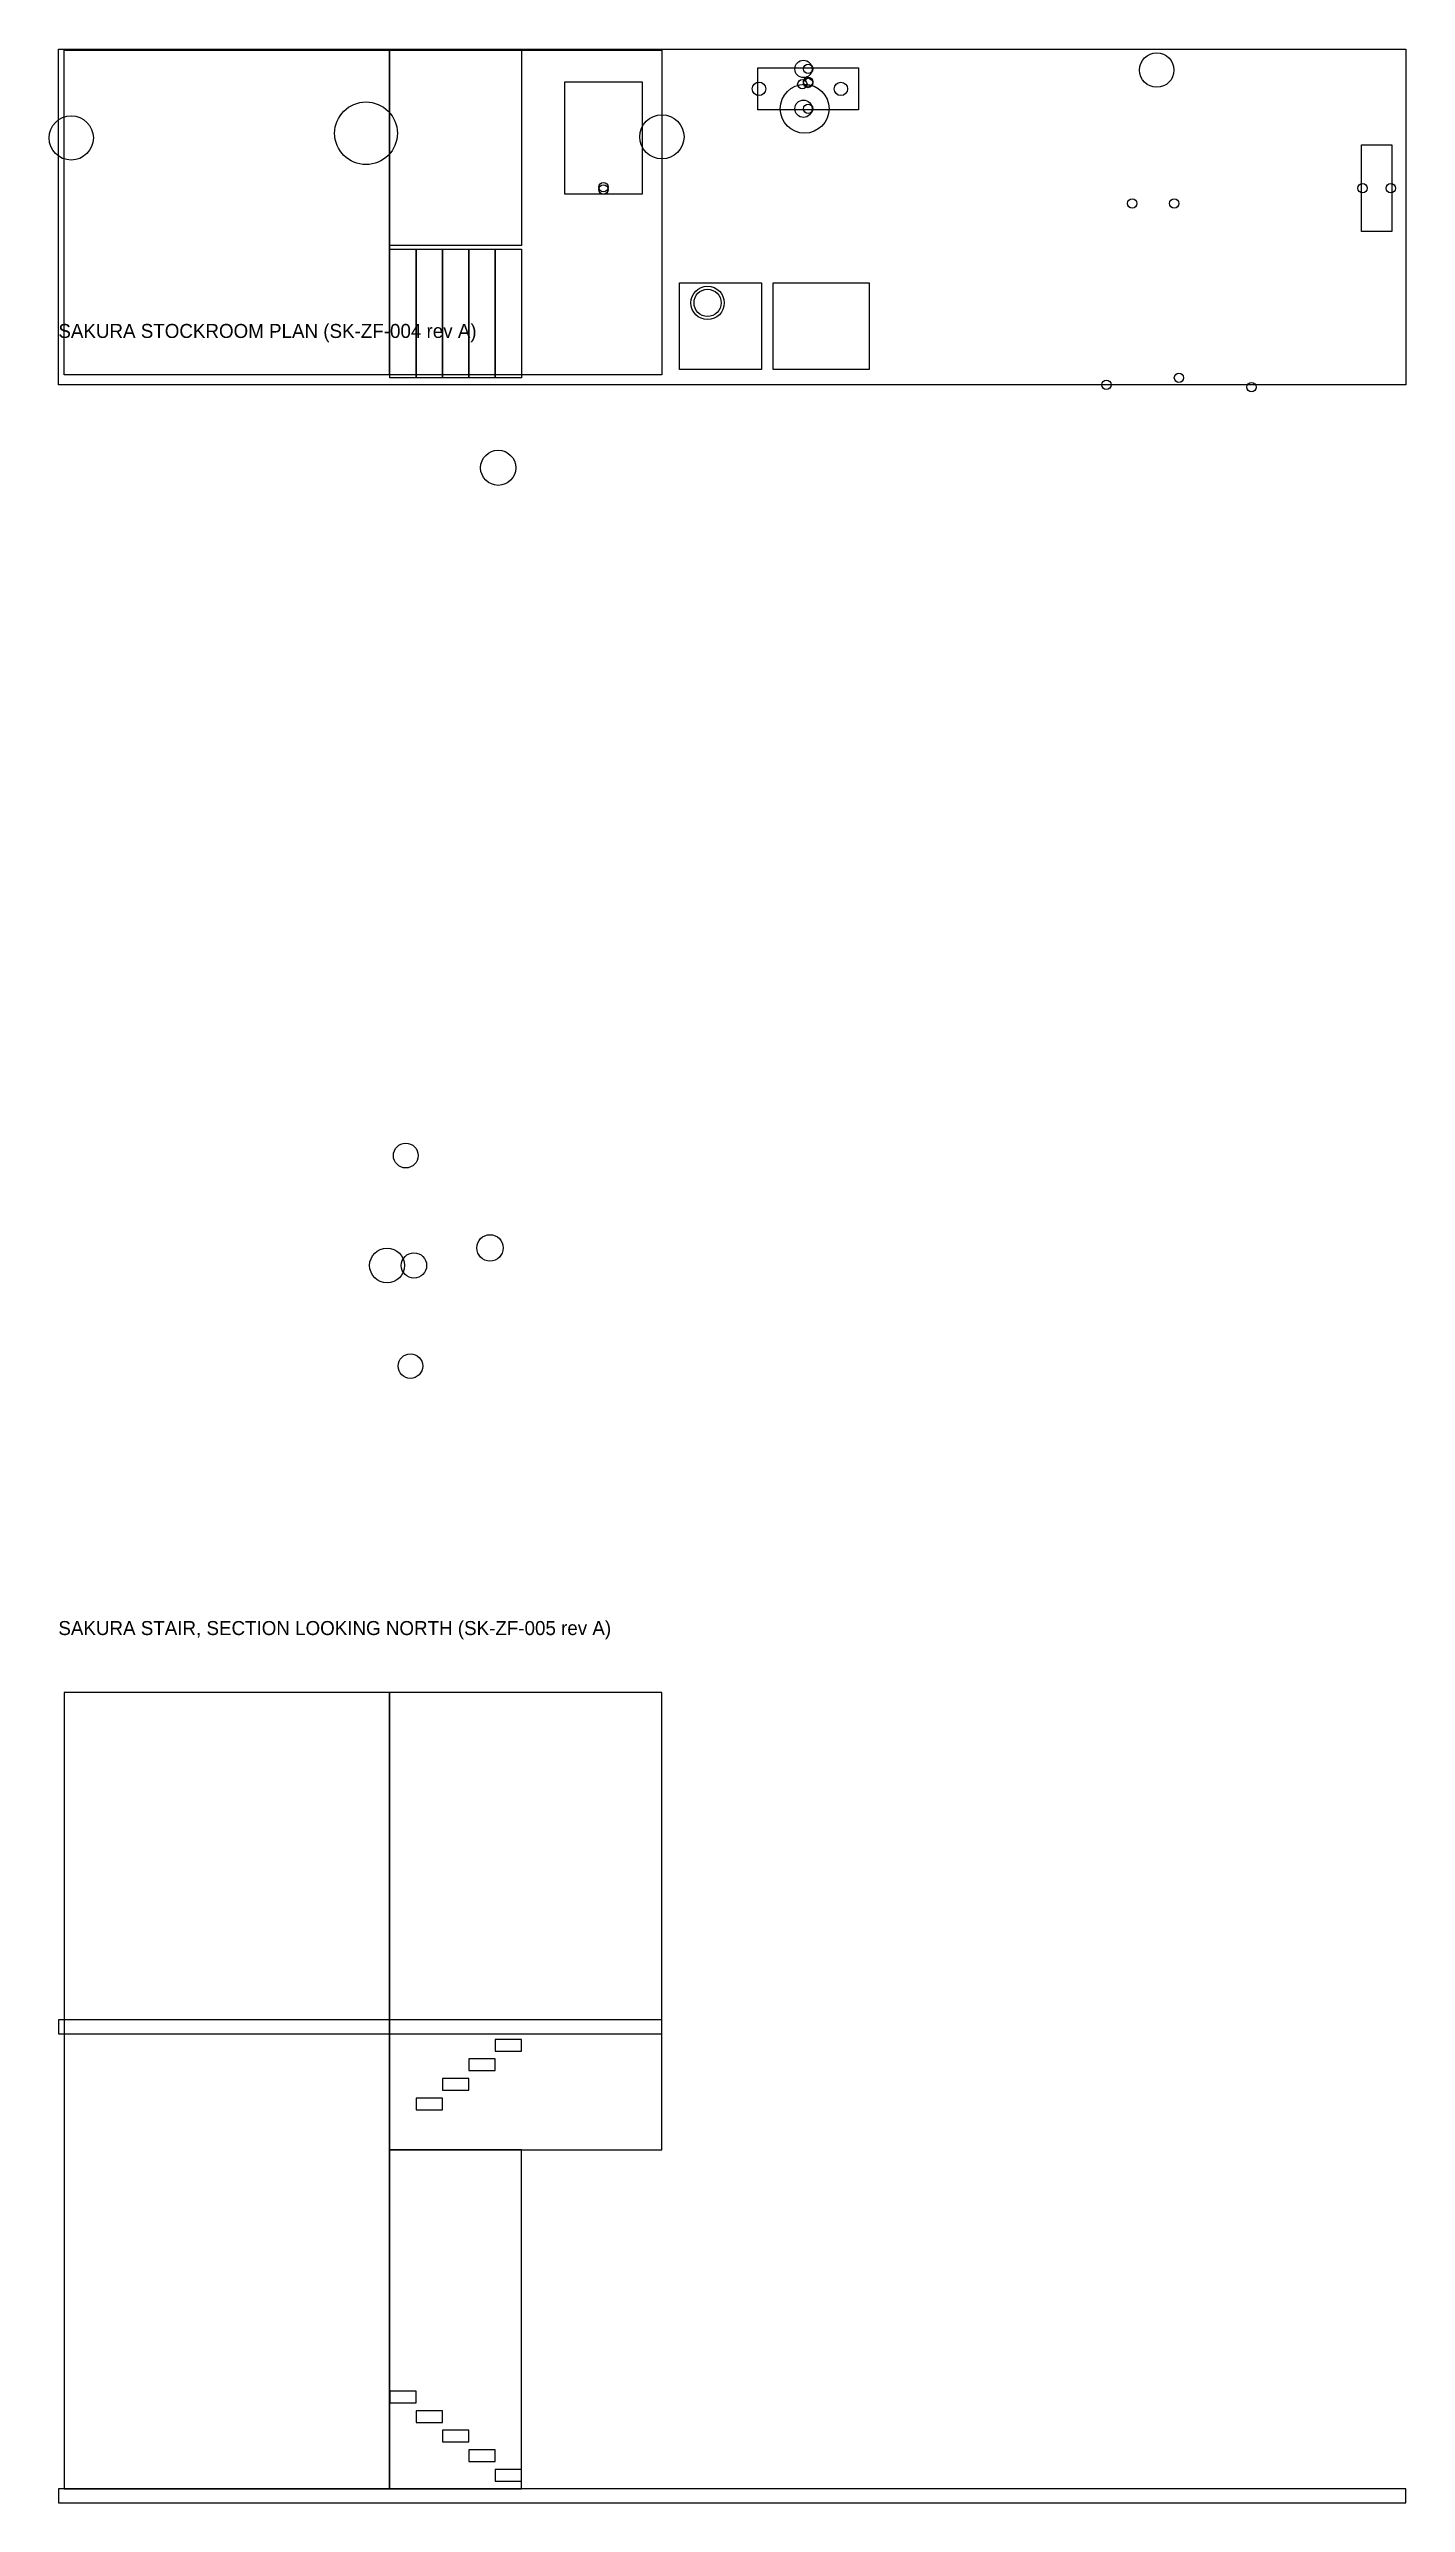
# Model space of a CAD drawing. Header units: millimetres. Extents: x -5839 to 5760, y -14120 to 6860.
import ezdxf

# ---------------------------------------------------------------- set-up
doc = ezdxf.new("R2010")
doc.units = ezdxf.units.MM
for name, color, linetype in [('DARK', 250, 'Continuous'), ('FINDINGS', 1, 'Continuous'), ('FIXTURES', 8, 'Continuous'), ('STAIR', 3, 'Continuous'), ('TEXT', 7, 'Continuous'), ('WALLS', 7, 'Continuous')]:
    doc.layers.add(name, color=color, linetype=linetype)

msp = doc.modelspace()

# ---------------------------------------------------------------- linework, layer by layer
at = {"layer": 'DARK'}
for points in [[(-5710, 6850), (-2930, 6850), (-2930, 4075), (-5710, 4075)], [(-2930, 6850), (-1800, 6850), (-1800, 5180), (-2930, 5180)], [(-2930, 6850), (-600, 6850), (-600, 4075), (-2930, 4075)], [(-5710, -14000), (-2930, -14000), (-2930, -7190), (-5710, -7190)], [(-2930, -11100), (-600, -11100), (-600, -7190), (-2930, -7190)], [(-2930, -14000), (-1800, -14000), (-1800, -11100), (-2930, -11100)]]:
    msp.add_lwpolyline(points, close=True, dxfattribs=at)
at = {"layer": 'FINDINGS'}
for centre, radius in [((610, 6690), 74.1), ((650, 6690), 40), ((3630, 6680), 147), ((230, 6520), 57.4), ((620, 6350), 209), ((600, 6560), 40), ((650, 6580), 40), ((650, 6570), 40), ((930, 6520), 57.3), ((-3130, 6140), 268), ((-600, 6110), 189), ((610, 6350), 73.9), ((650, 6350), 40), ((-5650, 6100), 189), ((-1100, 5680), 40), ((-1100, 5680), 40), ((-1100, 5660), 40), ((-1100, 5660), 40), ((5390, 5670), 40), ((5630, 5670), 40), ((3420, 5540), 40), ((3780, 5540), 40), ((-210, 4690), 143), ((-210, 4690), 116), ((3200, 3990), 40), ((3820, 4050), 40), ((4440, 3970), 40), ((-2000, 3280), 150), ((-2790, -2600), 106), ((-2070, -3390), 113), ((-2950, -3540), 149), ((-2720, -3540), 108), ((-2750, -4400), 105)]:
    msp.add_circle(centre, radius, dxfattribs=at)
at = {"layer": 'FIXTURES'}
for points in [[(-1430, 6580), (-770, 6580), (-770, 5620), (-1430, 5620)], [(220, 6700), (1080, 6700), (1080, 6340), (220, 6340)], [(5380, 6040), (5640, 6040), (5640, 5300), (5380, 5300)], [(-450, 4860), (250, 4860), (250, 4120), (-450, 4120)], [(350, 4860), (1170, 4860), (1170, 4120), (350, 4120)]]:
    msp.add_lwpolyline(points, close=True, dxfattribs=at)
at = {"layer": 'STAIR'}
for points in [[(-2925, 5150), (-2700, 5150), (-2700, 4050), (-2925, 4050)], [(-2700, 5150), (-2475, 5150), (-2475, 4050), (-2700, 4050)], [(-2475, 5150), (-2250, 5150), (-2250, 4050), (-2475, 4050)], [(-2250, 5150), (-2025, 5150), (-2025, 4050), (-2250, 4050)], [(-2025, 5150), (-1800, 5150), (-1800, 4050), (-2025, 4050)], [(-2025, -10257), (-1800, -10257), (-1800, -10157), (-2025, -10157)], [(-2250, -10424), (-2025, -10424), (-2025, -10324), (-2250, -10324)], [(-2700, -10758), (-2475, -10758), (-2475, -10658), (-2700, -10658)], [(-2475, -10591), (-2250, -10591), (-2250, -10491), (-2475, -10491)], [(-2925, -13265), (-2700, -13265), (-2700, -13165), (-2925, -13165)], [(-2700, -13432), (-2475, -13432), (-2475, -13332), (-2700, -13332)], [(-2475, -13599), (-2250, -13599), (-2250, -13499), (-2475, -13499)], [(-2250, -13766), (-2025, -13766), (-2025, -13666), (-2250, -13666)], [(-2025, -13933), (-1800, -13933), (-1800, -13833), (-2025, -13833)]]:
    msp.add_lwpolyline(points, close=True, dxfattribs=at)
at = {"layer": 'WALLS'}
for points in [[(-5760, 6860), (5760, 6860), (5760, 3990), (-5760, 3990)], [(-5760, -10110), (-600, -10110), (-600, -9990), (-5760, -9990)], [(-5760, -14120), (5760, -14120), (5760, -14000), (-5760, -14000)]]:
    msp.add_lwpolyline(points, close=True, dxfattribs=at)

# ---------------------------------------------------------------- texts
at = {"layer": 'TEXT'}
for s, p in [('SAKURA STOCKROOM PLAN (SK-ZF-004 rev A)', (-5760, 4390)), ('SAKURA STAIR, SECTION LOOKING NORTH (SK-ZF-005 rev A)', (-5760, -6700))]:
    msp.add_text(s, height=120, dxfattribs=at).set_placement(p)

doc.saveas('drawing.dxf')
